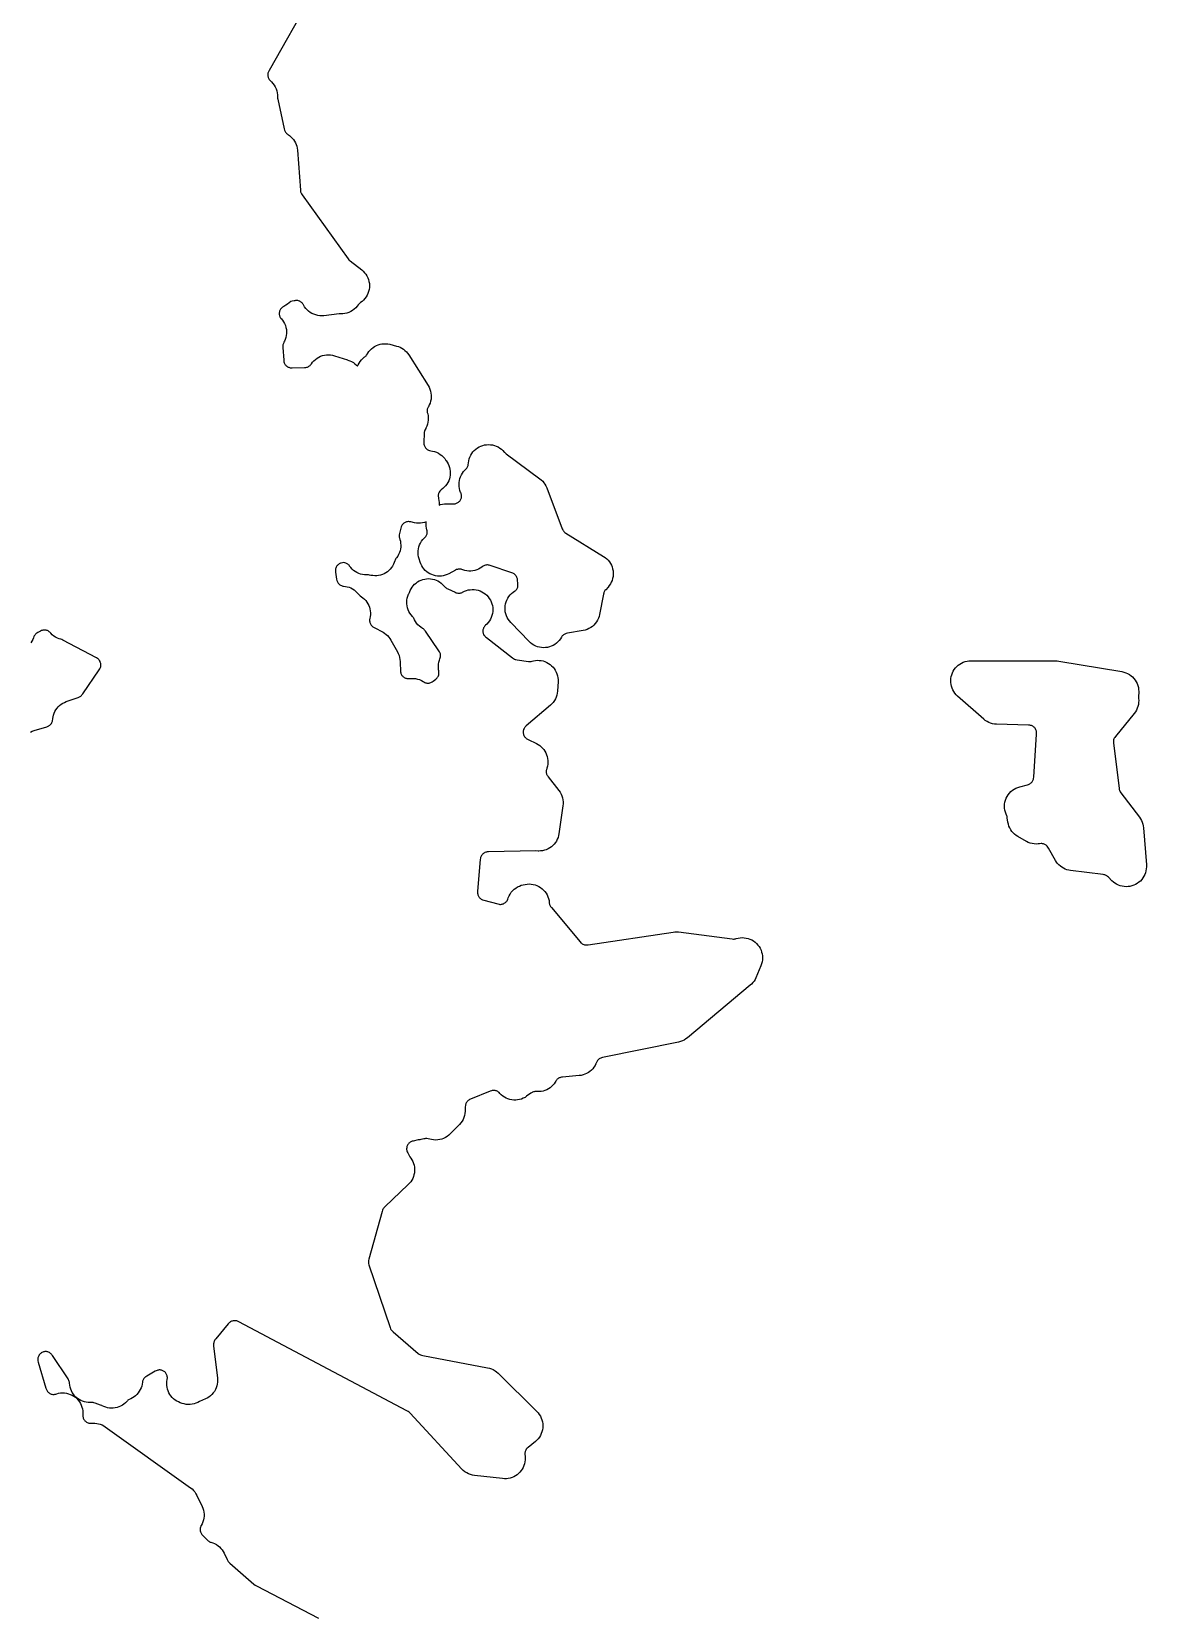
# Model space of a CAD drawing. Header units: metres. Extents: x 0 to 400, y 0 to 202.
# Drawn here: x 172.8 to 208.6, y 50.4 to 101.1 of the extents above; entities that cross this region are included whole.
import ezdxf

# ---------------------------------------------------------------- set-up
doc = ezdxf.new("R2010")
doc.units = ezdxf.units.M

msp = doc.modelspace()

# ---------------------------------------------------------------- linework, layer by layer
for points in [[(181.772, 102.2556), (180.404, 99.8476), (180.386, 99.8116), (180.376, 99.7866), (180.37, 99.7676), (180.366, 99.7456), (180.364, 99.7186), (180.365, 99.6936), (180.367, 99.6706), (180.372, 99.6456), (180.379, 99.6226), (180.388, 99.6026), (180.4, 99.5796), (180.413, 99.5596), (180.428, 99.5426), (180.437, 99.5326), (180.444, 99.5266), (180.486, 99.4876), (180.531, 99.4376), (180.571, 99.3836), (180.605, 99.3266), (180.632, 99.2656), (180.653, 99.2016), (180.668, 99.1366), (180.676, 99.0696), (180.677, 99.0036), (180.676, 98.9866), (180.677, 98.9666), (180.684, 98.9256), (180.893, 97.9736), (180.903, 97.9346), (180.912, 97.9116), (180.922, 97.8906), (180.936, 97.8696), (180.953, 97.8476), (180.969, 97.8306), (180.986, 97.8166), (181.01, 97.7996), (181.033, 97.7846), (181.032, 97.7836), (181.06, 97.7646), (181.106, 97.7256), (181.149, 97.6826), (181.188, 97.6356), (181.221, 97.5846), (181.25, 97.5316), (181.274, 97.4756), (181.293, 97.4176), (181.306, 97.3586), (181.313, 97.2976), (181.409, 96.0096), (181.413, 95.9746), (181.418, 95.9536), (181.425, 95.9316), (181.433, 95.9126), (181.444, 95.8906), (181.466, 95.8586), (182.942, 93.8096), (182.966, 93.7786), (182.982, 93.7626), (183.012, 93.7366), (183.38, 93.4496), (183.429, 93.4076), (183.473, 93.3606), (183.512, 93.3096), (183.546, 93.2556), (183.575, 93.1976), (183.598, 93.1376), (183.614, 93.0756), (183.625, 93.0116), (183.629, 92.9476), (183.627, 92.8836), (183.618, 92.8196), (183.603, 92.7576), (183.582, 92.6966), (183.555, 92.6386), (183.523, 92.5826), (183.485, 92.5306), (183.442, 92.4836), (183.395, 92.4396), (183.343, 92.4016), (183.326, 92.3896), (183.304, 92.3716), (183.284, 92.3506), (183.266, 92.3286), (183.233, 92.2836), (183.189, 92.2336), (183.14, 92.1886), (183.087, 92.1486), (183.029, 92.1146), (182.969, 92.0866), (182.906, 92.0646), (182.841, 92.0496), (182.775, 92.0416), (182.708, 92.0396), (182.705, 92.0396), (182.661, 92.0366), (182.161, 91.9806), (182.096, 91.9766), (182.031, 91.9796), (181.966, 91.9886), (181.903, 92.0036), (181.842, 92.0246), (181.783, 92.0526), (181.728, 92.0856), (181.675, 92.1246), (181.627, 92.1686), (181.584, 92.2166), (181.546, 92.2696), (181.513, 92.3256), (181.503, 92.3446), (181.49, 92.3646), (181.476, 92.3826), (181.46, 92.3986), (181.438, 92.4166), (181.418, 92.4306), (181.398, 92.4426), (181.377, 92.4506), (181.353, 92.4596), (181.332, 92.4636), (181.305, 92.4666), (181.279, 92.4676), (181.257, 92.4666), (181.236, 92.4626), (181.214, 92.4566), (181.151, 92.4426), (181.104, 92.4366), (181.1, 92.4316), (181.053, 92.3886), (181.002, 92.3506), (180.948, 92.3176), (180.875, 92.2776), (180.841, 92.2576), (180.823, 92.2426), (180.804, 92.2256), (180.785, 92.2046), (180.772, 92.1866), (180.761, 92.1666), (180.75, 92.1436), (180.743, 92.1216), (180.736, 92.0946), (180.732, 92.0696), (180.732, 92.0476), (180.733, 92.0226), (180.737, 91.9976), (180.743, 91.9746), (180.752, 91.9516), (180.763, 91.9266), (180.773, 91.9106), (180.788, 91.8916), (180.794, 91.8856), (180.836, 91.8356), (180.872, 91.7826), (180.903, 91.7256), (180.928, 91.6656), (180.947, 91.6036), (180.96, 91.5396), (180.966, 91.4746), (180.966, 91.4096), (180.959, 91.3456), (180.946, 91.2816), (180.927, 91.2196), (180.901, 91.1606), (180.883, 91.1276), (180.867, 91.0936), (180.857, 91.0696), (180.852, 91.0486), (180.848, 91.0226), (180.846, 90.9996), (180.846, 90.9626), (180.874, 90.5576), (180.878, 90.5186), (180.883, 90.4946), (180.89, 90.4716), (180.9, 90.4496), (180.912, 90.4276), (180.925, 90.4076), (180.939, 90.3906), (180.957, 90.3736), (180.978, 90.3556), (180.998, 90.3416), (181.013, 90.3336), (181.037, 90.3236), (181.063, 90.3156), (181.087, 90.3106), (181.112, 90.3076), (181.151, 90.3066), (181.542, 90.3186), (181.585, 90.3226), (181.613, 90.3276), (181.635, 90.3336), (181.661, 90.3446), (181.682, 90.3556), (181.701, 90.3676), (181.721, 90.3846), (181.74, 90.4026), (181.755, 90.4216), (181.765, 90.4366), (181.803, 90.4886), (181.846, 90.5366), (181.894, 90.5796), (181.946, 90.6186), (182.002, 90.6516), (182.06, 90.6796), (182.121, 90.7006), (182.184, 90.7156), (182.248, 90.7246), (182.313, 90.7276), (182.378, 90.7236), (182.442, 90.7136), (182.504, 90.6966), (182.929, 90.5596), (182.939, 90.5576), (182.999, 90.5366), (183.057, 90.5096), (183.112, 90.4776), (183.163, 90.4396), (183.21, 90.3976), (183.245, 90.3606), (183.262, 90.4036), (183.293, 90.4586), (183.328, 90.5116), (183.369, 90.5596), (183.414, 90.6046), (183.463, 90.6446), (183.483, 90.6586), (183.504, 90.6776), (183.521, 90.6956), (183.535, 90.7146), (183.562, 90.7586), (183.567, 90.7666), (183.573, 90.7776), (183.609, 90.8296), (183.649, 90.8766), (183.694, 90.9206), (183.743, 90.9596), (183.796, 90.9936), (183.851, 91.0226), (183.909, 91.0456), (183.969, 91.0636), (184.031, 91.0756), (184.093, 91.0806), (184.156, 91.0806), (184.218, 91.0746), (184.279, 91.0626), (184.499, 91.0076), (184.558, 90.9896), (184.615, 90.9666), (184.67, 90.9376), (184.722, 90.9036), (184.77, 90.8656), (184.814, 90.8226), (184.854, 90.7756), (184.89, 90.7246), (185.513, 89.7396), (185.545, 89.6836), (185.571, 89.6236), (185.591, 89.5616), (185.605, 89.4976), (185.612, 89.4326), (185.612, 89.3676), (185.607, 89.3026), (185.594, 89.2386), (185.575, 89.1756), (185.55, 89.1156), (185.52, 89.0586), (185.511, 89.0446), (185.501, 89.0236), (185.493, 89.0006), (185.487, 88.9776), (185.483, 88.9506), (185.482, 88.9256), (185.483, 88.9016), (185.486, 88.8766), (185.499, 88.8276), (185.511, 88.7616), (185.517, 88.6946), (185.515, 88.6276), (185.507, 88.5616), (185.492, 88.4956), (185.47, 88.4326), (185.442, 88.3716), (185.437, 88.3636), (185.435, 88.3606), (185.409, 88.3106), (185.4, 88.2876), (185.393, 88.2636), (185.388, 88.2406), (185.385, 88.2006), (185.375, 87.9196), (185.376, 87.8796), (185.379, 87.8526), (185.384, 87.8276), (185.392, 87.8046), (185.402, 87.7826), (185.415, 87.7596), (185.43, 87.7376), (185.446, 87.7206), (185.465, 87.7026), (185.487, 87.6866), (185.508, 87.6736), (185.53, 87.6636), (185.556, 87.6546), (185.597, 87.6446), (185.654, 87.6336), (185.719, 87.6176), (185.783, 87.5956), (185.844, 87.5666), (185.901, 87.5306), (185.955, 87.4896), (186.004, 87.4436), (186.048, 87.3926), (186.086, 87.3376), (186.086, 87.3366), (186.089, 87.3336), (186.125, 87.2826), (186.155, 87.2276), (186.181, 87.1706), (186.201, 87.1106), (186.215, 87.0496), (186.223, 86.9876), (186.225, 86.9256), (186.221, 86.8626), (186.211, 86.8006), (186.195, 86.7406), (186.173, 86.6816), (186.146, 86.6256), (186.113, 86.5716), (186.076, 86.5216), (186.033, 86.4756), (185.987, 86.4336), (185.936, 86.3966), (185.935, 86.3956), (185.92, 86.3826), (185.901, 86.3626), (185.885, 86.3436), (185.872, 86.3216), (185.859, 86.2976), (185.851, 86.2776), (185.844, 86.2536), (185.839, 86.2266), (185.838, 86.2036), (185.838, 86.1806), (185.841, 86.1556), (185.851, 86.1096), (185.862, 86.0456), (185.867, 85.9806), (185.865, 85.9156), (185.863, 85.9006), (185.912, 85.9186), (185.975, 85.9336), (186.039, 85.9426), (186.104, 85.9446), (186.316, 85.9416), (186.354, 85.9426), (186.378, 85.9466), (186.404, 85.9526), (186.426, 85.9596), (186.447, 85.9696), (186.47, 85.9826), (186.489, 85.9966), (186.508, 86.0126), (186.526, 86.0316), (186.539, 86.0486), (186.553, 86.0696), (186.564, 86.0916), (186.572, 86.1146), (186.58, 86.1396), (186.583, 86.1626), (186.585, 86.1866), (186.585, 86.2096), (186.582, 86.2346), (186.577, 86.2566), (186.569, 86.2826), (186.557, 86.3106), (186.535, 86.3706), (186.519, 86.4326), (186.509, 86.4966), (186.505, 86.5606), (186.508, 86.6246), (186.517, 86.6876), (186.532, 86.7506), (186.554, 86.8106), (186.581, 86.8686), (186.614, 86.9236), (186.652, 86.9756), (186.695, 87.0226), (186.739, 87.0666), (186.757, 87.0886), (186.77, 87.1076), (186.782, 87.1286), (186.791, 87.1526), (186.799, 87.1756), (186.804, 87.2006), (186.809, 87.2516), (186.809, 87.2556), (186.809, 87.2596), (186.818, 87.3216), (186.834, 87.3836), (186.855, 87.4436), (186.883, 87.5016), (186.915, 87.5556), (186.953, 87.6066), (186.996, 87.6536), (187.043, 87.6966), (187.094, 87.7346), (187.149, 87.7676), (187.206, 87.7946), (187.266, 87.8156), (187.328, 87.8316), (187.391, 87.8406), (187.455, 87.8436), (187.518, 87.8406), (187.581, 87.8306), (187.643, 87.8156), (187.703, 87.7936), (187.76, 87.7666), (187.815, 87.7336), (187.866, 87.6956), (187.913, 87.6536), (187.956, 87.6056), (187.962, 87.5976), (187.982, 87.5786), (188.015, 87.5506), (189.1, 86.7486), (189.148, 86.7096), (189.192, 86.6666), (189.231, 86.6196), (189.266, 86.5686), (189.296, 86.5146), (189.321, 86.4576), (189.82, 85.1426), (189.835, 85.1076), (189.845, 85.0896), (189.858, 85.0706), (189.875, 85.0506), (189.892, 85.0336), (189.907, 85.0216), (189.939, 84.9996), (191.149, 84.2546), (191.201, 84.2186), (191.249, 84.1786), (191.293, 84.1336), (191.333, 84.0836), (191.367, 84.0316), (191.397, 83.9756), (191.421, 83.9166), (191.438, 83.8566), (191.45, 83.7946), (191.456, 83.7316), (191.456, 83.6686), (191.45, 83.6056), (191.437, 83.5436), (191.419, 83.4836), (191.395, 83.4256), (191.365, 83.3696), (191.33, 83.3176), (191.29, 83.2686), (191.215, 83.1846), (191.192, 83.1576), (191.179, 83.1386), (191.166, 83.1146), (191.158, 83.0986), (191.151, 83.0766), (191.142, 83.0386), (191.02, 82.3926), (191.004, 82.3296), (190.982, 82.2676), (190.955, 82.2086), (190.921, 82.1526), (190.882, 82.0996), (190.838, 82.0516), (190.789, 82.0086), (190.736, 81.9696), (190.679, 81.9376), (190.619, 81.9106), (190.557, 81.8896), (190.494, 81.8756), (189.984, 81.7866), (189.945, 81.7786), (189.921, 81.7696), (189.899, 81.7606), (189.88, 81.7496), (189.861, 81.7366), (189.839, 81.7186), (189.822, 81.7006), (189.808, 81.6836), (189.795, 81.6646), (189.794, 81.6626), (189.761, 81.6086), (189.722, 81.5576), (189.679, 81.5106), (189.631, 81.4676), (189.58, 81.4296), (189.524, 81.3976), (189.466, 81.3706), (189.406, 81.3496), (189.344, 81.3346), (189.28, 81.3256), (189.217, 81.3236), (189.153, 81.3276), (189.09, 81.3376), (189.028, 81.3536), (188.968, 81.3766), (188.91, 81.4046), (188.856, 81.4386), (188.805, 81.4766), (188.759, 81.5206), (188.165, 82.1336), (188.122, 82.1826), (188.084, 82.2356), (188.052, 82.2916), (188.026, 82.3506), (188.005, 82.4116), (187.991, 82.4756), (187.984, 82.5396), (187.982, 82.6046), (187.987, 82.6686), (187.999, 82.7326), (188.017, 82.7946), (188.041, 82.8546), (188.071, 82.9126), (188.107, 82.9666), (188.147, 83.0166), (188.193, 83.0626), (188.243, 83.1046), (188.287, 83.1336), (188.309, 83.1506), (188.326, 83.1656), (188.342, 83.1846), (188.359, 83.2066), (188.371, 83.2276), (188.381, 83.2486), (188.389, 83.2726), (188.395, 83.2956), (188.398, 83.3206), (188.399, 83.3466), (188.397, 83.3866), (188.385, 83.4966), (188.379, 83.5356), (188.374, 83.5576), (188.365, 83.5806), (188.354, 83.6046), (188.343, 83.6236), (188.33, 83.6406), (188.313, 83.6606), (188.296, 83.6766), (188.277, 83.6916), (188.257, 83.7046), (188.237, 83.7136), (188.2, 83.7286), (187.509, 83.9626), (187.472, 83.9736), (187.447, 83.9776), (187.422, 83.9796), (187.4, 83.9796), (187.375, 83.9766), (187.351, 83.9716), (187.326, 83.9636), (187.304, 83.9536), (187.282, 83.9416), (187.252, 83.9206), (187.242, 83.9126), (187.189, 83.8766), (187.132, 83.8466), (187.072, 83.8216), (187.011, 83.8036), (186.947, 83.7906), (186.883, 83.7856), (186.819, 83.7856), (186.755, 83.7926), (186.692, 83.8056), (186.63, 83.8256), (186.592, 83.8396), (186.571, 83.8446), (186.55, 83.8476), (186.525, 83.8486), (186.5, 83.8476), (186.475, 83.8436), (186.452, 83.8386), (186.429, 83.8306), (186.392, 83.8126), (186.178, 83.6986), (186.121, 83.6716), (186.062, 83.6506), (186.001, 83.6356), (185.939, 83.6256), (185.876, 83.6226), (185.813, 83.6256), (185.751, 83.6346), (185.69, 83.6486), (185.63, 83.6696), (185.573, 83.6966), (185.519, 83.7276), (185.468, 83.7646), (185.421, 83.8066), (185.378, 83.8526), (185.34, 83.9026), (185.307, 83.9556), (185.279, 84.0116), (185.257, 84.0706), (185.222, 84.1786), (185.205, 84.2416), (185.194, 84.3066), (185.19, 84.3716), (185.193, 84.4366), (185.202, 84.5016), (185.217, 84.5646), (185.239, 84.6256), (185.267, 84.6846), (185.301, 84.7406), (185.34, 84.7926), (185.384, 84.8406), (185.417, 84.8736), (185.435, 84.8946), (185.449, 84.9156), (185.459, 84.9336), (185.469, 84.9576), (185.477, 84.9826), (185.481, 85.0056), (185.484, 85.0336), (185.484, 85.0556), (185.481, 85.0796), (185.475, 85.1106), (185.461, 85.1606), (185.451, 85.2246), (185.447, 85.2886), (185.45, 85.3536), (185.451, 85.3636), (185.401, 85.3466), (185.337, 85.3316), (185.273, 85.3226), (185.208, 85.3206), (185.143, 85.3246), (185.079, 85.3356), (184.957, 85.3626), (184.915, 85.3696), (184.887, 85.3716), (184.868, 85.3716), (184.844, 85.3686), (184.819, 85.3626), (184.797, 85.3556), (184.772, 85.3446), (184.751, 85.3336), (184.733, 85.3206), (184.714, 85.3046), (184.696, 85.2856), (184.682, 85.2686), (184.668, 85.2476), (184.656, 85.2246), (184.648, 85.2036), (184.636, 85.1626), (184.593, 84.9846), (184.585, 84.9456), (184.583, 84.9186), (184.583, 84.8946), (184.585, 84.8716), (184.59, 84.8496), (184.605, 84.7996), (184.621, 84.7396), (184.63, 84.6786), (184.634, 84.6166), (184.632, 84.5556), (184.624, 84.4936), (184.61, 84.4336), (184.59, 84.3756), (184.565, 84.3186), (184.535, 84.2646), (184.5, 84.2136), (184.478, 84.1856), (184.464, 84.1626), (184.452, 84.1386), (184.444, 84.1176), (184.442, 84.1126), (184.426, 84.0586), (184.402, 84.0006), (184.373, 83.9456), (184.338, 83.8946), (184.299, 83.8456), (184.255, 83.8016), (184.207, 83.7626), (184.156, 83.7266), (184.101, 83.6976), (184.044, 83.6726), (183.985, 83.6536), (183.924, 83.6406), (183.862, 83.6336), (183.8, 83.6316), (183.738, 83.6366), (183.676, 83.6466), (183.629, 83.6576), (183.603, 83.6606), (183.58, 83.6606), (183.53, 83.6586), (183.467, 83.6616), (183.404, 83.6706), (183.343, 83.6856), (183.283, 83.7076), (183.225, 83.7346), (183.171, 83.7666), (183.12, 83.8046), (183.073, 83.8466), (183.03, 83.8936), (182.992, 83.9436), (182.985, 83.9546), (182.972, 83.9696), (182.954, 83.9876), (182.934, 84.0036), (182.911, 84.0176), (182.892, 84.0276), (182.865, 84.0386), (182.81, 84.0626), (182.758, 84.0496), (182.721, 84.0416), (182.699, 84.0346), (182.677, 84.0256), (182.657, 84.0146), (182.635, 83.9996), (182.614, 83.9816), (182.6, 83.9676), (182.584, 83.9476), (182.57, 83.9256), (182.559, 83.9056), (182.549, 83.8816), (182.543, 83.8606), (182.539, 83.8366), (182.536, 83.8076), (182.536, 83.7856), (182.54, 83.7486), (182.575, 83.5246), (182.583, 83.4836), (182.59, 83.4626), (182.6, 83.4396), (182.613, 83.4156), (182.627, 83.3946), (182.645, 83.3746), (182.662, 83.3576), (182.679, 83.3446), (182.703, 83.3296), (182.728, 83.3166), (182.748, 83.3096), (182.774, 83.3026), (182.798, 83.2986), (182.799, 83.2986), (182.859, 83.2926), (182.918, 83.2806), (182.976, 83.2626), (183.032, 83.2406), (183.086, 83.2126), (183.137, 83.1796), (183.184, 83.1426), (183.228, 83.1006), (183.268, 83.0556), (183.296, 83.0196), (183.309, 83.0066), (183.33, 82.9906), (183.372, 82.9616), (183.421, 82.9246), (183.467, 82.8836), (183.508, 82.8386), (183.545, 82.7896), (183.578, 82.7376), (183.605, 82.6826), (183.627, 82.6256), (183.643, 82.5666), (183.654, 82.5066), (183.659, 82.4456), (183.658, 82.3836), (183.651, 82.3226), (183.639, 82.2626), (183.636, 82.2516), (183.633, 82.2316), (183.632, 82.2066), (183.633, 82.1826), (183.636, 82.1586), (183.642, 82.1336), (183.651, 82.1106), (183.662, 82.0866), (183.673, 82.0666), (183.687, 82.0476), (183.704, 82.0296), (183.72, 82.0146), (183.741, 81.9986), (183.777, 81.9766), (184.064, 81.8186), (184.116, 81.7876), (184.164, 81.7516), (184.209, 81.7116), (184.25, 81.6666), (184.286, 81.6186), (184.318, 81.5676), (184.527, 81.1956), (184.556, 81.1366), (184.58, 81.0746), (184.596, 81.0106), (184.607, 80.9446), (184.61, 80.8786), (184.61, 80.8316), (184.623, 80.5876), (184.627, 80.5476), (184.632, 80.5226), (184.639, 80.5006), (184.649, 80.4776), (184.66, 80.4566), (184.673, 80.4356), (184.687, 80.4186), (184.703, 80.4016), (184.722, 80.3866), (184.744, 80.3716), (184.765, 80.3596), (184.788, 80.3496), (184.811, 80.3416), (184.831, 80.3376), (184.857, 80.3346), (184.883, 80.3336), (184.91, 80.3346), (184.925, 80.3356), (184.936, 80.3366), (184.976, 80.3406), (185.042, 80.3406), (185.108, 80.3326), (185.173, 80.3186), (185.235, 80.2986), (185.296, 80.2716), (185.353, 80.2386), (185.376, 80.2236), (185.402, 80.2096), (185.426, 80.2006), (185.449, 80.1926), (185.474, 80.1886), (185.501, 80.1866), (185.525, 80.1866), (185.548, 80.1896), (185.573, 80.1956), (185.601, 80.2046), (185.624, 80.2156), (185.644, 80.2266), (185.678, 80.2516), (185.757, 80.3156), (185.789, 80.3436), (185.805, 80.3616), (185.819, 80.3806), (185.831, 80.4006), (185.842, 80.4246), (185.852, 80.4526), (185.858, 80.4746), (185.861, 80.4986), (185.862, 80.5246), (185.86, 80.5496), (185.854, 80.5926), (185.851, 80.6036), (185.843, 80.6676), (185.841, 80.7326), (185.846, 80.7976), (185.857, 80.8626), (185.875, 80.9246), (185.893, 80.9716), (185.903, 80.9996), (185.909, 81.0266), (185.913, 81.0506), (185.913, 81.0726), (185.912, 81.0976), (185.907, 81.1256), (185.901, 81.1476), (185.894, 81.1666), (185.882, 81.1916), (185.86, 81.2266), (185.428, 81.8576), (185.401, 81.8916), (185.385, 81.9096), (185.366, 81.9256), (185.347, 81.9396), (185.337, 81.9456), (185.282, 81.9796), (185.232, 82.0196), (185.185, 82.0636), (185.143, 82.1126), (185.106, 82.1646), (185.074, 82.2206), (185.05, 82.2686), (185.034, 82.2946), (185.02, 82.3136), (185.007, 82.3266), (184.966, 82.3756), (184.929, 82.4276), (184.898, 82.4826), (184.872, 82.5416), (184.852, 82.6016), (184.838, 82.6636), (184.831, 82.7276), (184.829, 82.7916), (184.834, 82.8546), (184.845, 82.9176), (184.862, 82.9786), (184.886, 83.0386), (184.891, 83.0496), (184.913, 83.0966), (184.913, 83.0976), (184.936, 83.1556), (184.964, 83.2116), (184.997, 83.2636), (185.035, 83.3136), (185.078, 83.3586), (185.125, 83.3996), (185.175, 83.4356), (185.229, 83.4676), (185.285, 83.4936), (185.344, 83.5136), (185.405, 83.5286), (185.466, 83.5376), (185.529, 83.5406), (185.591, 83.5376), (185.652, 83.5286), (185.713, 83.5136), (185.772, 83.4926), (185.828, 83.4666), (185.882, 83.4356), (185.932, 83.3986), (185.979, 83.3576), (186.022, 83.3126), (186.054, 83.2746), (186.071, 83.2576), (186.091, 83.2416), (186.111, 83.2286), (186.144, 83.2116), (186.376, 83.1026), (186.414, 83.0876), (186.44, 83.0806), (186.468, 83.0756), (186.49, 83.0736), (186.512, 83.0736), (186.541, 83.0776), (186.565, 83.0826), (186.586, 83.0896), (186.611, 83.1006), (186.622, 83.1076), (186.68, 83.1356), (186.74, 83.1596), (186.802, 83.1766), (186.865, 83.1866), (186.929, 83.1916), (186.993, 83.1896), (187.057, 83.1816), (187.12, 83.1666), (187.181, 83.1466), (187.239, 83.1196), (187.295, 83.0876), (187.347, 83.0496), (187.395, 83.0066), (187.439, 82.9596), (187.477, 82.9086), (187.511, 82.8536), (187.539, 82.7956), (187.561, 82.7356), (187.577, 82.6736), (187.587, 82.6096), (187.59, 82.5456), (187.587, 82.4816), (187.578, 82.4176), (187.562, 82.3556), (187.54, 82.2946), (187.513, 82.2366), (187.48, 82.1816), (187.441, 82.1306), (187.398, 82.0826), (187.356, 82.0446), (187.35, 82.0396), (187.338, 82.0266), (187.322, 82.0086), (187.308, 81.9866), (187.296, 81.9656), (187.288, 81.9456), (187.28, 81.9206), (187.275, 81.8976), (187.273, 81.8746), (187.272, 81.8456), (187.274, 81.8216), (187.278, 81.7996), (187.285, 81.7776), (187.294, 81.7536), (187.306, 81.7306), (187.318, 81.7116), (187.333, 81.6926), (187.352, 81.6736), (187.383, 81.6466), (188.224, 80.9976), (188.259, 80.9736), (188.287, 80.9586), (188.313, 80.9476), (188.334, 80.9416), (188.376, 80.9336), (188.733, 80.8866), (188.774, 80.8826), (188.801, 80.8836), (188.824, 80.8856), (188.849, 80.8906), (188.894, 80.9036), (188.956, 80.9146), (189.019, 80.9196), (189.082, 80.9186), (189.145, 80.9106), (189.206, 80.8976), (189.266, 80.8776), (189.324, 80.8526), (189.38, 80.8226), (189.432, 80.7866), (189.48, 80.7456), (189.524, 80.7006), (189.563, 80.6516), (189.598, 80.5986), (189.627, 80.5426), (189.65, 80.4836), (189.668, 80.4236), (189.68, 80.3616), (189.685, 80.2986), (189.685, 80.2356), (189.668, 79.9336), (189.661, 79.8676), (189.647, 79.8036), (189.628, 79.7416), (189.602, 79.6816), (189.569, 79.6246), (189.532, 79.5706), (189.489, 79.5216), (189.441, 79.4766), (188.665, 78.8146), (188.634, 78.7856), (188.617, 78.7666), (188.605, 78.7486), (188.592, 78.7256), (188.581, 78.7016), (188.574, 78.6806), (188.568, 78.6556), (188.565, 78.6286), (188.565, 78.6046), (188.566, 78.5816), (188.571, 78.5586), (188.578, 78.5346), (188.588, 78.5086), (188.601, 78.4836), (188.612, 78.4656), (188.626, 78.4486), (188.647, 78.4276), (188.666, 78.4116), (188.686, 78.3976), (188.722, 78.3776), (188.991, 78.2486), (189.046, 78.2186), (189.097, 78.1836), (189.145, 78.1446), (189.19, 78.1006), (189.229, 78.0526), (189.264, 78.0006), (189.294, 77.9456), (189.318, 77.8886), (189.337, 77.8286), (189.35, 77.7676), (189.357, 77.7056), (189.358, 77.6436), (189.353, 77.5816), (189.342, 77.5196), (189.325, 77.4596), (189.323, 77.4536), (189.31, 77.4086), (189.305, 77.3856), (189.303, 77.3606), (189.304, 77.3336), (189.306, 77.3096), (189.311, 77.2866), (189.319, 77.2636), (189.329, 77.2396), (189.342, 77.2176), (189.366, 77.1836), (189.714, 76.7356), (189.752, 76.6826), (189.784, 76.6256), (189.81, 76.5656), (189.829, 76.5036), (189.843, 76.4396), (189.85, 76.3746), (189.85, 76.3096), (189.844, 76.2446), (189.715, 75.3526), (189.703, 75.2916), (189.686, 75.2316), (189.662, 75.1746), (189.634, 75.1186), (189.6, 75.0666), (189.561, 75.0186), (189.518, 74.9736), (189.47, 74.9326), (189.419, 74.8976), (189.365, 74.8666), (189.308, 74.8416), (189.249, 74.8216), (189.189, 74.8076), (189.127, 74.7996), (189.065, 74.7976), (189.043, 74.7986), (188.97, 74.8016), (187.452, 74.7726), (187.414, 74.7706), (187.391, 74.7666), (187.363, 74.7586), (187.339, 74.7496), (187.318, 74.7396), (187.299, 74.7276), (187.277, 74.7106), (187.258, 74.6936), (187.245, 74.6786), (187.231, 74.6586), (187.218, 74.6366), (187.207, 74.6126), (187.199, 74.5886), (187.194, 74.5656), (187.188, 74.5246), (187.102, 73.5076), (187.101, 73.4676), (187.103, 73.4406), (187.106, 73.4176), (187.113, 73.3936), (187.123, 73.3676), (187.133, 73.3476), (187.146, 73.3256), (187.162, 73.3046), (187.178, 73.2886), (187.195, 73.2736), (187.218, 73.2576), (187.24, 73.2456), (187.262, 73.2356), (187.302, 73.2226), (187.754, 73.0986), (187.795, 73.0896), (187.818, 73.0866), (187.84, 73.0866), (187.864, 73.0886), (187.891, 73.0926), (187.913, 73.0986), (187.935, 73.1076), (187.959, 73.1196), (187.979, 73.1326), (187.998, 73.1466), (188.016, 73.1636), (188.034, 73.1846), (188.046, 73.2016), (188.057, 73.2206), (188.07, 73.2496), (188.088, 73.2976), (188.113, 73.3596), (188.145, 73.4176), (188.182, 73.4726), (188.225, 73.5236), (188.273, 73.5696), (188.326, 73.6106), (188.382, 73.6466), (188.442, 73.6756), (188.504, 73.6986), (188.569, 73.7156), (188.628, 73.7276), (188.692, 73.7376), (188.756, 73.7406), (188.821, 73.7376), (188.885, 73.7276), (188.947, 73.7116), (189.008, 73.6896), (189.066, 73.6626), (189.121, 73.6286), (189.173, 73.5896), (189.22, 73.5456), (189.263, 73.4976), (189.301, 73.4456), (189.333, 73.3896), (189.36, 73.3306), (189.38, 73.2696), (189.395, 73.2066), (189.403, 73.1426), (189.404, 73.1266), (189.408, 73.1076), (189.415, 73.0816), (189.423, 73.0616), (189.434, 73.0396), (189.448, 73.0176), (189.47, 72.9886), (190.393, 71.8856), (190.422, 71.8546), (190.44, 71.8386), (190.459, 71.8246), (190.481, 71.8126), (190.509, 71.8006), (190.534, 71.7916), (190.556, 71.7876), (190.581, 71.7846), (190.606, 71.7846), (190.649, 71.7886), (193.377, 72.1976), (193.437, 72.2036), (193.497, 72.2046), (193.556, 72.1996), (195.28, 71.9756), (195.318, 71.9726), (195.338, 71.9726), (195.364, 71.9756), (195.388, 71.9806), (195.407, 71.9866), (195.469, 72.0036), (195.532, 72.0136), (195.596, 72.0176), (195.66, 72.0156), (195.724, 72.0066), (195.787, 71.9916), (195.847, 71.9706), (195.906, 71.9436), (195.961, 71.9106), (196.013, 71.8726), (196.06, 71.8296), (196.104, 71.7816), (196.142, 71.7306), (196.175, 71.6756), (196.203, 71.6176), (196.224, 71.5566), (196.24, 71.4946), (196.249, 71.4306), (196.252, 71.3666), (196.249, 71.3026), (196.239, 71.2386), (196.223, 71.1766), (196.2, 71.1166), (196.037, 70.7326), (196.011, 70.6776), (195.979, 70.6246), (195.943, 70.5756), (195.902, 70.5296), (195.857, 70.4886), (193.843, 68.8046), (193.791, 68.7656), (193.737, 68.7326), (193.679, 68.7046), (193.618, 68.6826), (193.556, 68.6666), (191.115, 68.1706), (191.077, 68.1606), (191.054, 68.1526), (191.029, 68.1406), (191.009, 68.1276), (190.99, 68.1136), (190.969, 68.0926), (190.953, 68.0746), (190.939, 68.0556), (190.926, 68.0336), (190.908, 67.9926), (190.904, 67.9826), (190.9, 67.9716), (190.872, 67.9146), (190.838, 67.8616), (190.8, 67.8126), (190.756, 67.7666), (190.709, 67.7256), (190.658, 67.6896), (190.603, 67.6576), (190.546, 67.6316), (190.487, 67.6116), (190.425, 67.5976), (190.363, 67.5886), (189.83, 67.5436), (189.791, 67.5376), (189.765, 67.5316), (189.739, 67.5226), (189.719, 67.5146), (189.699, 67.5026), (189.677, 67.4876), (189.661, 67.4736), (189.643, 67.4536), (189.629, 67.4356), (189.612, 67.4086), (189.595, 67.3796), (189.56, 67.3296), (189.52, 67.2816), (189.476, 67.2386), (189.428, 67.1996), (189.376, 67.1656), (189.322, 67.1366), (189.264, 67.1136), (189.205, 67.0956), (189.145, 67.0836), (189.083, 67.0766), (189.021, 67.0756), (188.972, 67.0776), (188.945, 67.0766), (188.92, 67.0726), (188.892, 67.0646), (188.87, 67.0566), (188.849, 67.0466), (188.812, 67.0226), (188.677, 66.9256), (188.624, 66.8906), (188.568, 66.8626), (188.51, 66.8386), (188.449, 66.8216), (188.387, 66.8096), (188.325, 66.8046), (188.262, 66.8046), (188.199, 66.8116), (188.138, 66.8236), (188.077, 66.8426), (188.019, 66.8666), (187.964, 66.8966), (187.912, 66.9316), (187.863, 66.9716), (187.819, 67.0166), (187.794, 67.0436), (187.778, 67.0586), (187.756, 67.0746), (187.732, 67.0886), (187.713, 67.0976), (187.69, 67.1056), (187.664, 67.1126), (187.643, 67.1156), (187.619, 67.1166), (187.594, 67.1156), (187.57, 67.1126), (187.544, 67.1056), (187.506, 67.0926), (186.875, 66.8346), (186.84, 66.8186), (186.821, 66.8066), (186.801, 66.7926), (186.783, 66.7766), (186.764, 66.7556), (186.751, 66.7396), (186.739, 66.7196), (186.727, 66.6956), (186.719, 66.6756), (186.713, 66.6536), (186.708, 66.6286), (186.705, 66.5866), (186.7, 66.4456), (186.693, 66.3786), (186.68, 66.3116), (186.66, 66.2466), (186.634, 66.1846), (186.601, 66.1256), (186.562, 66.0706), (186.517, 66.0196), (186.226, 65.7196), (186.178, 65.6746), (186.126, 65.6356), (186.07, 65.6006), (186.011, 65.5726), (185.949, 65.5506), (185.885, 65.5346), (185.821, 65.5256), (185.755, 65.5226), (185.69, 65.5266), (185.625, 65.5366), (185.517, 65.5606), (185.476, 65.5676), (185.454, 65.5686), (185.428, 65.5676), (185.403, 65.5646), (185.375, 65.5586), (185.333, 65.5466), (185.278, 65.5356), (185.248, 65.5326), (185.197, 65.5246), (185.037, 65.4906), (184.998, 65.4806), (184.977, 65.4726), (184.954, 65.4616), (184.932, 65.4486), (184.914, 65.4346), (184.898, 65.4206), (184.879, 65.3996), (184.864, 65.3786), (184.853, 65.3606), (184.842, 65.3376), (184.833, 65.3126), (184.828, 65.2916), (184.824, 65.2696), (184.823, 65.2426), (184.823, 65.2186), (184.827, 65.1956), (184.832, 65.1706), (184.84, 65.1476), (184.857, 65.1106), (184.902, 65.0226), (184.924, 64.9846), (184.959, 64.9366), (184.992, 64.8846), (185.02, 64.8296), (185.043, 64.7716), (185.06, 64.7126), (185.072, 64.6526), (185.077, 64.5906), (185.077, 64.5296), (185.071, 64.4676), (185.059, 64.4076), (185.042, 64.3486), (185.019, 64.2906), (184.99, 64.2366), (184.957, 64.1846), (184.919, 64.1366), (184.876, 64.0916), (184.121, 63.3756), (184.091, 63.3436), (184.075, 63.3226), (184.061, 63.2986), (184.049, 63.2736), (184.035, 63.2326), (183.605, 61.6976), (183.596, 61.6566), (183.593, 61.6326), (183.593, 61.6076), (183.594, 61.5836), (183.599, 61.5566), (183.61, 61.5166), (184.29, 59.5046), (184.307, 59.4636), (184.318, 59.4416), (184.335, 59.4186), (184.354, 59.3946), (184.385, 59.3656), (185.191, 58.6756), (185.224, 58.6496), (185.247, 58.6366), (185.269, 58.6256), (185.296, 58.6156), (185.34, 58.6046), (187.424, 58.2146), (187.487, 58.1996), (187.547, 58.1786), (187.606, 58.1516), (187.661, 58.1186), (187.713, 58.0806), (187.761, 58.0386), (189.003, 56.8096), (189.046, 56.7616), (189.084, 56.7106), (189.117, 56.6556), (189.145, 56.5986), (189.167, 56.5376), (189.182, 56.4756), (189.192, 56.4126), (189.195, 56.3486), (189.192, 56.2846), (189.182, 56.2216), (189.167, 56.1596), (189.145, 56.0996), (189.118, 56.0416), (189.085, 55.9866), (189.046, 55.9356), (189.003, 55.8886), (188.956, 55.8456), (188.724, 55.6576), (188.692, 55.6286), (188.677, 55.6116), (188.663, 55.5946), (188.649, 55.5696), (188.639, 55.5496), (188.63, 55.5266), (188.624, 55.5016), (188.62, 55.4776), (188.619, 55.4556), (188.62, 55.4276), (188.626, 55.3786), (188.631, 55.3166), (188.629, 55.2556), (188.622, 55.1936), (188.609, 55.1326), (188.59, 55.0736), (188.566, 55.0166), (188.536, 54.9626), (188.502, 54.9116), (188.462, 54.8636), (188.418, 54.8196), (188.371, 54.7806), (188.319, 54.7456), (188.265, 54.7156), (188.208, 54.6916), (188.149, 54.6736), (188.088, 54.6606), (188.026, 54.6526), (187.964, 54.6516), (187.903, 54.6566), (187.9, 54.6566), (187.001, 54.7546), (186.936, 54.7646), (186.872, 54.7816), (186.81, 54.8056), (186.751, 54.8356), (186.695, 54.8706), (186.643, 54.9126), (186.595, 54.9586), (184.931, 56.7566), (184.9, 56.7876), (184.875, 56.8056), (184.833, 56.8316), (179.43, 59.6876), (179.393, 59.7046), (179.37, 59.7136), (179.345, 59.7196), (179.321, 59.7226), (179.297, 59.7236), (179.272, 59.7226), (179.249, 59.7196), (179.223, 59.7126), (179.203, 59.7056), (179.181, 59.6956), (179.157, 59.6816), (179.14, 59.6686), (179.12, 59.6506), (179.091, 59.6196), (178.691, 59.1396), (178.666, 59.1056), (178.652, 59.0826), (178.64, 59.0576), (178.632, 59.0336), (178.626, 59.0106), (178.622, 58.9836), (178.622, 58.9606), (178.625, 58.9176), (178.747, 57.8806), (178.751, 57.8166), (178.749, 57.7536), (178.741, 57.6906), (178.727, 57.6286), (178.706, 57.5686), (178.68, 57.5106), (178.649, 57.4556), (178.612, 57.4036), (178.57, 57.3556), (178.524, 57.3116), (178.474, 57.2726), (178.42, 57.2396), (178.363, 57.2106), (178.175, 57.1286), (178.116, 57.0996), (178.056, 57.0736), (177.995, 57.0546), (177.931, 57.0406), (177.867, 57.0336), (177.802, 57.0336), (177.738, 57.0386), (177.674, 57.0516), (177.612, 57.0696), (177.55, 57.0916), (177.493, 57.1156), (177.438, 57.1436), (177.387, 57.1776), (177.339, 57.2166), (177.294, 57.2596), (177.254, 57.3066), (177.219, 57.3576), (177.188, 57.4106), (177.163, 57.4676), (177.144, 57.5256), (177.13, 57.5856), (177.121, 57.6476), (177.119, 57.7086), (177.123, 57.7706), (177.132, 57.8316), (177.137, 57.8556), (177.139, 57.8786), (177.139, 57.9036), (177.136, 57.9286), (177.131, 57.9536), (177.125, 57.9746), (177.115, 57.9976), (177.102, 58.0226), (177.091, 58.0406), (177.075, 58.0596), (177.058, 58.0766), (177.041, 58.0916), (177.019, 58.1056), (176.995, 58.1186), (176.975, 58.1276), (176.951, 58.1346), (176.928, 58.1396), (176.904, 58.1416), (176.875, 58.1426), (176.851, 58.1406), (176.832, 58.1366), (176.807, 58.1296), (176.78, 58.1186), (176.747, 58.1016), (176.478, 57.9456), (176.444, 57.9226), (176.421, 57.9056), (176.402, 57.8866), (176.387, 57.8696), (176.374, 57.8506), (176.362, 57.8266), (176.353, 57.8076), (176.345, 57.7826), (176.34, 57.7596), (176.339, 57.7456), (176.33, 57.6846), (176.316, 57.6246), (176.295, 57.5656), (176.269, 57.5096), (176.238, 57.4566), (176.202, 57.4056), (176.162, 57.3596), (176.117, 57.3166), (176.068, 57.2786), (176.016, 57.2456), (175.961, 57.2176), (175.91, 57.1936), (175.894, 57.1846), (175.874, 57.1696), (175.855, 57.1526), (175.834, 57.1296), (175.79, 57.0856), (175.743, 57.0456), (175.693, 57.0116), (175.639, 56.9816), (175.583, 56.9566), (175.524, 56.9376), (175.464, 56.9246), (175.403, 56.9166), (175.342, 56.9146), (175.281, 56.9186), (175.22, 56.9286), (175.16, 56.9436), (175.103, 56.9646), (175.047, 56.9906), (175.029, 57.0006), (174.991, 57.0166), (174.815, 57.0796), (174.778, 57.0916), (174.754, 57.0956), (174.728, 57.0986), (174.705, 57.0986), (174.658, 57.0956), (174.596, 57.0976), (174.534, 57.1056), (174.473, 57.1196), (174.413, 57.1386), (174.356, 57.1636), (174.302, 57.1946), (174.25, 57.2306), (174.203, 57.2706), (174.159, 57.3156), (174.121, 57.3646), (174.086, 57.4166), (174.058, 57.4726), (174.034, 57.5296), (174.016, 57.5896), (174.005, 57.6516), (173.999, 57.7136), (173.998, 57.7286), (173.995, 57.7536), (173.989, 57.7766), (173.979, 57.8036), (173.968, 57.8276), (173.948, 57.8606), (173.448, 58.6076), (173.423, 58.6396), (173.408, 58.6566), (173.387, 58.6756), (173.367, 58.6906), (173.351, 58.7006), (173.325, 58.7126), (173.299, 58.7216), (173.276, 58.7276), (173.255, 58.7306), (173.23, 58.7316), (173.205, 58.7306), (173.18, 58.7266), (173.158, 58.7216), (173.135, 58.7136), (173.109, 58.7016), (173.088, 58.6896), (173.07, 58.6756), (173.052, 58.6586), (173.036, 58.6416), (173.021, 58.6226), (173.007, 58.5996), (172.998, 58.5786), (172.989, 58.5536), (172.983, 58.5316), (172.979, 58.5076), (172.978, 58.4816), (172.979, 58.4566), (172.982, 58.4316), (172.992, 58.3936), (173.24, 57.5546), (173.254, 57.5166), (173.265, 57.4926), (173.276, 57.4746), (173.291, 57.4536), (173.309, 57.4326), (173.326, 57.4166), (173.344, 57.4026), (173.362, 57.3916), (173.385, 57.3796), (173.411, 57.3696), (173.431, 57.3646), (173.456, 57.3596), (173.479, 57.3586), (173.502, 57.3586), (173.528, 57.3616), (173.554, 57.3676), (173.586, 57.3776), (173.648, 57.3936), (173.711, 57.4026), (173.774, 57.4066), (173.837, 57.4036), (173.9, 57.3956), (173.962, 57.3806), (174.022, 57.3596), (174.08, 57.3326), (174.134, 57.3006), (174.186, 57.2636), (174.233, 57.2206), (174.276, 57.1746), (174.314, 57.1236), (174.348, 57.0696), (174.375, 57.0126), (174.397, 56.9526), (174.413, 56.8916), (174.423, 56.8286), (174.427, 56.7646), (174.424, 56.7016), (174.424, 56.6956), (174.424, 56.6686), (174.426, 56.6466), (174.431, 56.6216), (174.439, 56.5966), (174.448, 56.5746), (174.46, 56.5526), (174.475, 56.5306), (174.49, 56.5126), (174.506, 56.4966), (174.527, 56.4796), (174.546, 56.4666), (174.567, 56.4566), (174.594, 56.4456), (174.617, 56.4386), (174.638, 56.4346), (174.667, 56.4316), (174.688, 56.4316), (174.69, 56.4316), (174.749, 56.4366), (174.809, 56.4356), (174.869, 56.4286), (174.928, 56.4166), (174.985, 56.3986), (175.041, 56.3766), (175.094, 56.3486), (175.145, 56.3156), (177.88, 54.3626), (177.931, 54.3216), (177.978, 54.2756), (178.021, 54.2256), (178.058, 54.1706), (178.089, 54.1126), (178.256, 53.7596), (178.28, 53.7016), (178.298, 53.6406), (178.311, 53.5786), (178.317, 53.5156), (178.317, 53.4516), (178.311, 53.3886), (178.299, 53.3266), (178.281, 53.2656), (178.257, 53.2076), (178.227, 53.1516), (178.218, 53.1366), (178.21, 53.1186), (178.202, 53.0956), (178.195, 53.0686), (178.192, 53.0466), (178.191, 53.0226), (178.192, 52.9986), (178.195, 52.9756), (178.201, 52.9506), (178.21, 52.9266), (178.22, 52.9046), (178.233, 52.8836), (178.246, 52.8646), (178.272, 52.8356), (178.418, 52.6866), (178.446, 52.6606), (178.467, 52.6446), (178.491, 52.6296), (178.512, 52.6186), (178.529, 52.6126), (178.538, 52.6106), (178.598, 52.5916), (178.656, 52.5676), (178.712, 52.5376), (178.765, 52.5016), (178.813, 52.4616), (178.858, 52.4166), (178.898, 52.3676), (178.933, 52.3156), (178.963, 52.2596), (179.06, 52.0546), (179.08, 52.0156), (179.094, 51.9956), (179.111, 51.9756), (179.142, 51.9456), (179.917, 51.2686), (179.955, 51.2396), (179.997, 51.2146), (181.99, 50.1806)], [(172.746, 78.6146), (172.802, 78.6406), (172.86, 78.6616), (173.265, 78.7866), (173.306, 78.8016), (173.327, 78.8116), (173.347, 78.8246), (173.368, 78.8406), (173.388, 78.8596), (173.404, 78.8776), (173.418, 78.8966), (173.432, 78.9216), (173.442, 78.9446), (173.45, 78.9666), (173.455, 78.9896), (173.459, 79.0326), (173.46, 79.0436), (173.461, 79.0476), (173.469, 79.1046), (173.483, 79.1636), (173.503, 79.2226), (173.529, 79.2786), (173.56, 79.3316), (173.595, 79.3816), (173.636, 79.4286), (173.68, 79.4706), (173.729, 79.5086), (173.78, 79.5426), (173.835, 79.5706), (173.892, 79.5936), (174.273, 79.7256), (174.314, 79.7426), (174.335, 79.7546), (174.357, 79.7696), (174.38, 79.7886), (174.397, 79.8066), (174.423, 79.8406), (174.953, 80.6136), (174.975, 80.6486), (174.985, 80.6706), (174.994, 80.6926), (175, 80.7166), (175.004, 80.7426), (175.005, 80.7666), (175.004, 80.7936), (175.001, 80.8156), (174.995, 80.8416), (174.986, 80.8646), (174.977, 80.8846), (174.963, 80.9086), (174.948, 80.9286), (174.933, 80.9446), (174.913, 80.9626), (174.892, 80.9786), (174.858, 80.9986), (173.784, 81.5686), (173.745, 81.5866), (173.717, 81.5966), (173.668, 81.6106), (173.607, 81.6346), (173.549, 81.6646), (173.493, 81.6996), (173.442, 81.7416), (173.396, 81.7876), (173.365, 81.8206), (173.348, 81.8356), (173.33, 81.8486), (173.308, 81.8626), (173.285, 81.8726), (173.264, 81.8806), (173.243, 81.8856), (173.218, 81.8896), (173.19, 81.8906), (173.168, 81.8896), (173.141, 81.8856), (173.121, 81.8816), (173.1, 81.8736), (173.061, 81.8556), (172.981, 81.8146), (172.947, 81.7946), (172.925, 81.7786), (172.906, 81.7616), (172.889, 81.7426), (172.873, 81.7206), (172.862, 81.7036), (172.852, 81.6796), (172.839, 81.6436), (172.816, 81.5856), (172.788, 81.5316), (172.755, 81.4796)]]:
    msp.add_lwpolyline(points)
msp.add_lwpolyline([(202.365, 79.9676), (202.34, 80.0256), (202.32, 80.0846), (202.306, 80.1466), (202.299, 80.2086), (202.297, 80.2716), (202.302, 80.3336), (202.312, 80.3956), (202.328, 80.4556), (202.351, 80.5146), (202.378, 80.5706), (202.411, 80.6246), (202.449, 80.6736), (202.492, 80.7196), (202.539, 80.7616), (202.59, 80.7986), (202.644, 80.8306), (202.7, 80.8566), (202.759, 80.8776), (202.82, 80.8926), (202.882, 80.9016), (202.945, 80.9046), (205.665, 80.9046), (205.719, 80.9026), (205.772, 80.8956), (207.794, 80.5556), (207.858, 80.5416), (207.919, 80.5216), (207.978, 80.4956), (208.034, 80.4636), (208.087, 80.4266), (208.136, 80.3846), (208.18, 80.3376), (208.219, 80.2856), (208.254, 80.2316), (208.282, 80.1736), (208.305, 80.1126), (208.321, 80.0506), (208.331, 79.9866), (208.335, 79.9216), (208.332, 79.8576), (208.324, 79.8036), (208.322, 79.7746), (208.323, 79.7486), (208.329, 79.6966), (208.333, 79.6316), (208.331, 79.5666), (208.322, 79.5026), (208.307, 79.4396), (208.286, 79.3786), (208.258, 79.3196), (208.225, 79.2636), (208.187, 79.2116), (207.586, 78.4776), (207.561, 78.4436), (207.548, 78.4216), (207.537, 78.3966), (207.528, 78.3706), (207.523, 78.3506), (207.52, 78.3236), (207.519, 78.2966), (207.522, 78.2576), (207.702, 76.8116), (207.709, 76.7716), (207.717, 76.7466), (207.727, 76.7206), (207.739, 76.6976), (207.763, 76.6616), (208.353, 75.8846), (208.388, 75.8336), (208.418, 75.7796), (208.442, 75.7236), (208.462, 75.6656), (208.475, 75.6056), (208.483, 75.5446), (208.579, 74.3526), (208.581, 74.2896), (208.577, 74.2266), (208.566, 74.1636), (208.55, 74.1026), (208.528, 74.0436), (208.5, 73.9866), (208.466, 73.9326), (208.428, 73.8826), (208.385, 73.8356), (208.337, 73.7936), (208.286, 73.7566), (208.231, 73.7256), (208.173, 73.6986), (208.113, 73.6786), (208.052, 73.6636), (207.989, 73.6546), (207.926, 73.6526), (207.862, 73.6566), (207.8, 73.6666), (207.739, 73.6826), (207.679, 73.7046), (207.622, 73.7316), (207.568, 73.7646), (207.518, 73.8036), (207.471, 73.8466), (207.362, 73.9566), (207.331, 73.9856), (207.311, 74.0016), (207.292, 74.0126), (207.27, 74.0236), (207.245, 74.0326), (207.225, 74.0386), (207.186, 74.0446), (206.147, 74.1716), (206.087, 74.1816), (206.028, 74.1976), (205.972, 74.2186), (205.917, 74.2446), (205.865, 74.2756), (205.816, 74.3116), (205.771, 74.3526), (205.73, 74.3966), (205.693, 74.4446), (205.661, 74.4966), (205.437, 74.8926), (205.415, 74.9266), (205.396, 74.9516), (205.379, 74.9696), (205.364, 74.9816), (205.34, 74.9976), (205.315, 75.0116), (205.292, 75.0216), (205.271, 75.0286), (205.247, 75.0326), (205.222, 75.0356), (205.195, 75.0356), (205.15, 75.0306), (205.137, 75.0296), (205.105, 75.0246), (205.039, 75.0216), (204.974, 75.0256), (204.91, 75.0366), (204.847, 75.0536), (204.785, 75.0766), (204.727, 75.1056), (204.454, 75.2606), (204.399, 75.2956), (204.349, 75.3356), (204.302, 75.3806), (204.26, 75.4296), (204.223, 75.4826), (204.192, 75.5396), (204.167, 75.5986), (204.147, 75.6606), (204.134, 75.7236), (204.111, 75.8676), (204.103, 75.9056), (204.095, 75.9306), (204.073, 75.9836), (204.051, 76.0456), (204.035, 76.1086), (204.026, 76.1736), (204.023, 76.2386), (204.027, 76.3036), (204.037, 76.3686), (204.054, 76.4316), (204.077, 76.4926), (204.106, 76.5516), (204.141, 76.6066), (204.181, 76.6576), (204.227, 76.7056), (204.276, 76.7476), (204.33, 76.7846), (204.387, 76.8166), (204.447, 76.8416), (204.51, 76.8616), (204.758, 76.9246), (204.794, 76.9356), (204.814, 76.9446), (204.837, 76.9566), (204.859, 76.9716), (204.876, 76.9856), (204.89, 76.9996), (204.908, 77.0206), (204.922, 77.0406), (204.931, 77.0586), (204.943, 77.0856), (204.95, 77.1086), (204.955, 77.1296), (204.96, 77.1696), (205.054, 78.5536), (205.055, 78.5936), (205.053, 78.6196), (205.049, 78.6436), (205.042, 78.6666), (205.031, 78.6926), (205.019, 78.7166), (205.005, 78.7376), (204.989, 78.7566), (204.974, 78.7726), (204.955, 78.7876), (204.932, 78.8026), (204.908, 78.8146), (204.885, 78.8246), (204.863, 78.8306), (204.835, 78.8356), (204.792, 78.8396), (203.766, 78.8686), (203.702, 78.8736), (203.639, 78.8856), (203.578, 78.9026), (203.518, 78.9266), (203.461, 78.9556), (203.407, 78.9906), (203.357, 79.0306), (202.517, 79.7706), (202.472, 79.8136), (202.431, 79.8616), (202.395, 79.9136), (202.365, 79.9676)], close=True)

doc.saveas('drawing.dxf')
